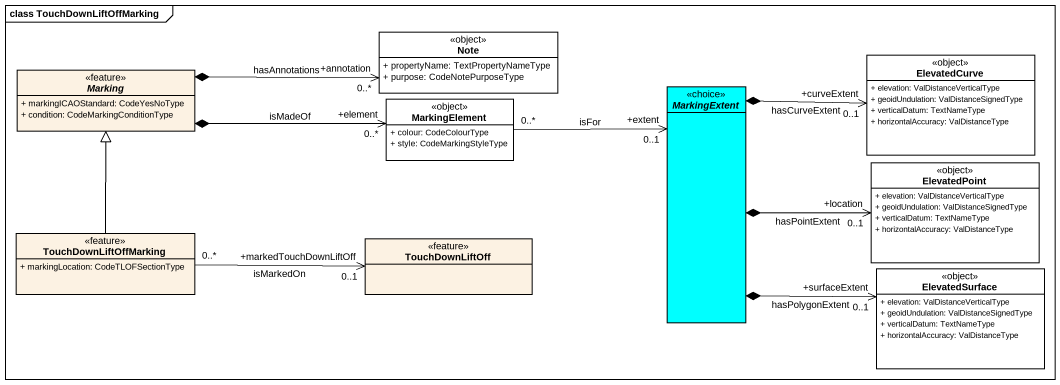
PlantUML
@startuml
mainframe class TouchDownLiftOffMarking
hide circle
hide empty members
skinparam classAttributeIconSize 0
class "Note" as Note_ <<object>> #FFFFFF {
  + propertyName: TextPropertyNameType
  + purpose: CodeNotePurposeType
}
abstract class Marking <<feature>> {
  + markingICAOStandard: CodeYesNoType
  + condition: CodeMarkingConditionType
}
class ElevatedCurve <<object>> #FFFFFF {
  + elevation: ValDistanceVerticalType
  + geoidUndulation: ValDistanceSignedType
  + verticalDatum: TextNameType
  + horizontalAccuracy: ValDistanceType
}
class MarkingElement <<object>> #FFFFFF {
  + colour: CodeColourType
  + style: CodeMarkingStyleType
}
abstract class MarkingExtent <<choice>> #00FFFF
class ElevatedPoint <<object>> #FFFFFF {
  + elevation: ValDistanceVerticalType
  + geoidUndulation: ValDistanceSignedType
  + verticalDatum: TextNameType
  + horizontalAccuracy: ValDistanceType
}
class TouchDownLiftOffMarking <<feature>> {
  + markingLocation: CodeTLOFSectionType
}
class TouchDownLiftOff <<feature>>
class ElevatedSurface <<object>> #FFFFFF {
  + elevation: ValDistanceVerticalType
  + geoidUndulation: ValDistanceSignedType
  + verticalDatum: TextNameType
  + horizontalAccuracy: ValDistanceType
}
Marking *-right-> "+annotation\n0..*" Note_ : hasAnnotations
Marking *-right-> "+element\n0..*" MarkingElement : isMadeOf
MarkingElement "0..*" -right-> "+extent\n0..1" MarkingExtent : isFor
MarkingExtent *-right-> "+curveExtent\n0..1" ElevatedCurve : hasCurveExtent
MarkingExtent *-right-> "+location\n0..1" ElevatedPoint : hasPointExtent
MarkingExtent *-right-> "+surfaceExtent\n0..1" ElevatedSurface : hasPolygonExtent
TouchDownLiftOffMarking -up-|> Marking
TouchDownLiftOffMarking "0..*" -right-> "+markedTouchDownLiftOff\n0..1" TouchDownLiftOff : isMarkedOn
@enduml
